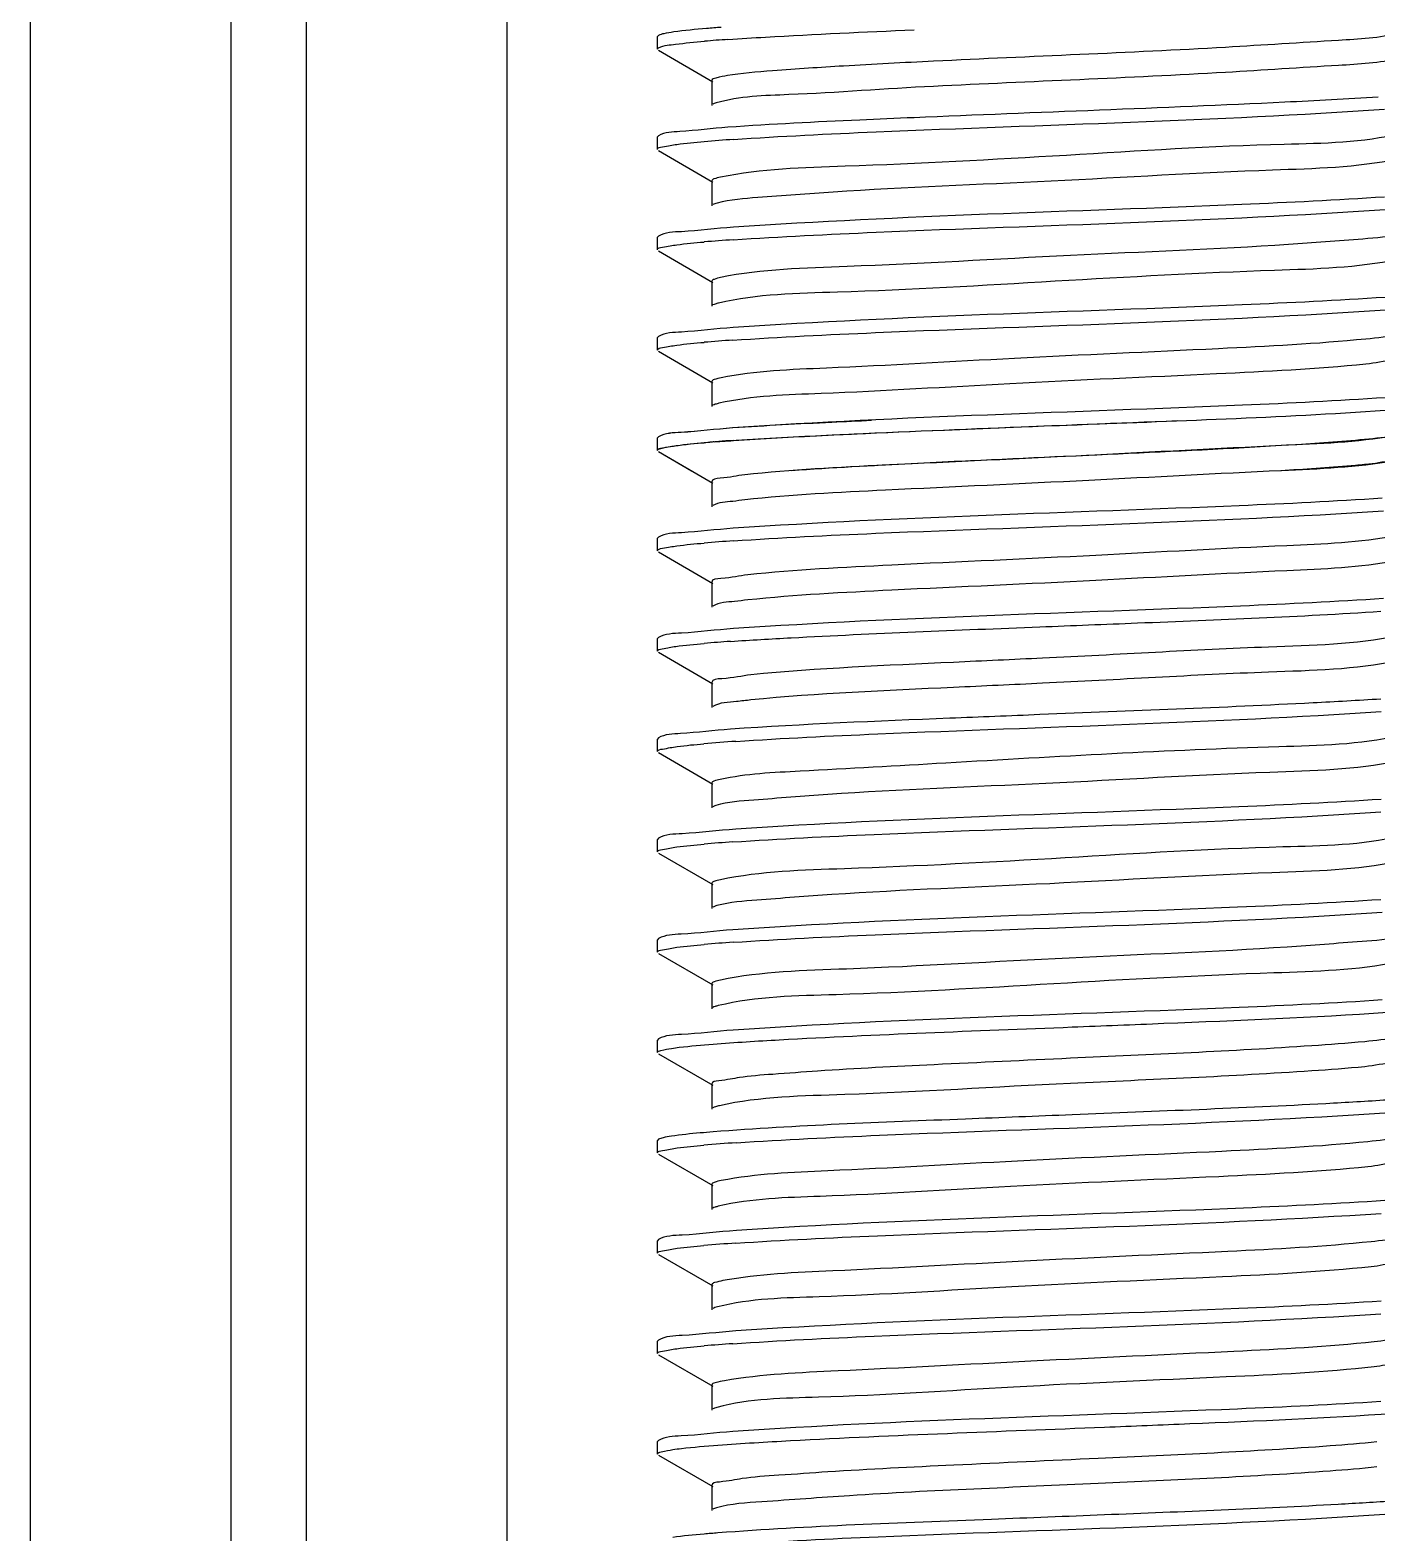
# Model space of a CAD drawing. Extents: x 1031190 to 1725648, y 733081 to 1571294.
# Drawn here: x 1139799.1 to 1140118.6, y 1213805.6 to 1214162.3 of the extents above; entities that cross this region are included whole.
import ezdxf

# ---------------------------------------------------------------- set-up
doc = ezdxf.new("R2010")
doc.units = 0
doc.header["$LTSCALE"] = 1000
doc.header["$MEASUREMENT"] = 0

msp = doc.modelspace()

# ---------------------------------------------------------------- linework, layer by layer
at = {"linetype": 'Continuous'}
for p, q in [((1139799.13, 1215988.29), (1139799.13, 1211247.26)), ((1139846.75, 1215988.29), (1139846.75, 1211247.26)), ((1139864.61, 1215988.29), (1139864.61, 1211247.26)), ((1139912.24, 1215988.29), (1139912.24, 1211247.26)), ((1139948.18, 1214160.98), (1139947.96, 1214160.72)), ((1139947.96, 1214157.75), (1139947.96, 1214160.72)), ((1139947.96, 1214157.75), (1139947.96, 1214160.72)), ((1139948.18, 1214157.48), (1139961.11, 1214150)), ((1139960.85, 1214150.3), (1139960.85, 1214144.35)), ((1139948.18, 1214137.17), (1139947.96, 1214136.91)), ((1139947.96, 1214133.93), (1139947.96, 1214136.91)), ((1139947.96, 1214133.93), (1139947.96, 1214136.91)), ((1139948.18, 1214133.67), (1139961.11, 1214126.19)), ((1139960.85, 1214126.49), (1139960.85, 1214120.54)), ((1139948.18, 1214113.36), (1139947.96, 1214113.1)), ((1139947.96, 1214110.12), (1139947.96, 1214113.1)), ((1139947.96, 1214110.12), (1139947.96, 1214113.1)), ((1139948.18, 1214109.86), (1139961.11, 1214102.38)), ((1139960.85, 1214102.68), (1139960.85, 1214096.72)), ((1139948.18, 1214089.54), (1139947.96, 1214089.28)), ((1139947.96, 1214086.31), (1139947.96, 1214089.28)), ((1139947.96, 1214086.31), (1139947.96, 1214089.28)), ((1139948.18, 1214086.05), (1139961.11, 1214078.56)), ((1139960.85, 1214078.87), (1139960.85, 1214072.91)), ((1139948.18, 1214065.73), (1139947.96, 1214065.47)), ((1139948.18, 1214065.73), (1139947.96, 1214065.47)), ((1139947.96, 1214062.5), (1139947.96, 1214065.47)), ((1139947.96, 1214062.5), (1139947.96, 1214065.47)), ((1139947.96, 1214062.49), (1139947.96, 1214065.47)), ((1139947.96, 1214062.49), (1139947.96, 1214065.47)), ((1139948.18, 1214062.24), (1139961.11, 1214054.75)), ((1139948.18, 1214062.23), (1139956.06, 1214057.68)), ((1139960.85, 1214055.05), (1139960.85, 1214049.1)), ((1139948.18, 1214041.92), (1139947.96, 1214041.66)), ((1139947.96, 1214038.68), (1139947.96, 1214041.66)), ((1139947.96, 1214038.68), (1139947.96, 1214041.66)), ((1139948.18, 1214038.42), (1139961.11, 1214030.94)), ((1139960.85, 1214031.24), (1139960.85, 1214025.29)), ((1139948.18, 1214018.11), (1139947.96, 1214017.85)), ((1139947.96, 1214014.87), (1139947.96, 1214017.85)), ((1139947.96, 1214014.87), (1139947.96, 1214017.85)), ((1139948.18, 1214014.61), (1139961.11, 1214007.13)), ((1139960.85, 1214007.43), (1139960.85, 1214001.48)), ((1139948.18, 1213994.3), (1139947.96, 1213994.03)), ((1139947.96, 1213991.06), (1139947.96, 1213994.03)), ((1139947.96, 1213991.06), (1139947.96, 1213994.03)), ((1139948.18, 1213990.8), (1139961.11, 1213983.31)), ((1139960.85, 1213983.62), (1139960.85, 1213977.66)), ((1139948.18, 1213970.48), (1139947.96, 1213970.22)), ((1139947.96, 1213967.24), (1139947.96, 1213970.22)), ((1139947.96, 1213967.24), (1139947.96, 1213970.22)), ((1139948.18, 1213966.98), (1139961.11, 1213959.5)), ((1139960.85, 1213959.8), (1139960.85, 1213953.85)), ((1139948.18, 1213946.67), (1139947.96, 1213946.41)), ((1139947.96, 1213943.43), (1139947.96, 1213946.41)), ((1139947.96, 1213943.43), (1139947.96, 1213946.41)), ((1139948.18, 1213943.17), (1139961.11, 1213935.69)), ((1139960.85, 1213935.99), (1139960.85, 1213930.04)), ((1139948.18, 1213922.86), (1139947.96, 1213922.6)), ((1139947.96, 1213919.62), (1139947.96, 1213922.6)), ((1139947.96, 1213919.62), (1139947.96, 1213922.6)), ((1139948.18, 1213919.36), (1139961.11, 1213911.88)), ((1139960.85, 1213912.18), (1139960.85, 1213906.22)), ((1139948.18, 1213899.04), (1139947.96, 1213898.78)), ((1139947.96, 1213895.81), (1139947.96, 1213898.78)), ((1139947.96, 1213895.81), (1139947.96, 1213898.78)), ((1139948.18, 1213895.55), (1139961.11, 1213888.06)), ((1139960.85, 1213888.37), (1139960.85, 1213882.41)), ((1139948.18, 1213875.23), (1139947.96, 1213874.97)), ((1139947.96, 1213871.99), (1139947.96, 1213874.97)), ((1139947.96, 1213871.99), (1139947.96, 1213874.97)), ((1139948.18, 1213871.73), (1139961.11, 1213864.25)), ((1139960.85, 1213864.55), (1139960.85, 1213858.6)), ((1139948.18, 1213851.42), (1139947.96, 1213851.16)), ((1139947.96, 1213848.18), (1139947.96, 1213851.16)), ((1139947.96, 1213848.18), (1139947.96, 1213851.16)), ((1139948.18, 1213847.92), (1139961.11, 1213840.44)), ((1139960.85, 1213840.74), (1139960.85, 1213834.79)), ((1139948.18, 1213827.61), (1139947.96, 1213827.34)), ((1139947.96, 1213824.37), (1139947.96, 1213827.34)), ((1139947.96, 1213824.37), (1139947.96, 1213827.34)), ((1139948.18, 1213824.11), (1139961.11, 1213816.63)), ((1139960.85, 1213816.93), (1139960.85, 1213810.97))]:
    msp.add_line(p, q, dxfattribs=at)
for centre, radius, start, end in [((1139991.66, 1213772.12), 388.84, 93.9793, 94.8029), ((1139993.34, 1213727.21), 410, 93.8293, 94.8034), ((1139993.28, 1213704.24), 409.17, 93.8348, 94.8035), ((1139993.12, 1213682.43), 407.16, 93.8484, 94.8033), ((1139993.31, 1213656.17), 409.61, 93.832, 94.8034), ((1139989.01, 1213708.88), 356.73, 94.4326, 94.598), ((1139993.35, 1213631.83), 410.14, 93.8284, 94.8033), ((1139992.41, 1213619.94), 398.17, 93.9046, 94.8082), ((1139994.11, 1213574.78), 419.59, 93.7629, 94.806), ((1139993.17, 1213562.66), 407.86, 93.8436, 94.8037), ((1139993.31, 1213537.11), 409.61, 93.832, 94.8034), ((1139994.25, 1213477.77), 421.36, 93.7522, 94.8054), ((1139994.09, 1213455.94), 419.37, 93.7643, 94.806), ((1139993.17, 1213443.65), 407.8, 93.844, 94.8037)]:
    msp.add_arc(centre, radius, start, end, dxfattribs=at)
for points, knots in [([(1139951.81, 1214161.8), (1139951.02, 1214161.69), (1139949.81, 1214161.48), (1139948.57, 1214161.2), (1139948.19, 1214160.98)], [0, 0, 0, 0, 0.642986, 1, 1, 1, 1]), ([(1139963.07, 1214162.89), (1139961.91, 1214162.8), (1139958.15, 1214162.51), (1139954.39, 1214162.17), (1139951.81, 1214161.8)], [0, 0, 0, 0, 0.307532, 1, 1, 1, 1]), ([(1139964.68, 1214160.03), (1139967.65, 1214160.23), (1139982.36, 1214161.15), (1139997.08, 1214161.8), (1140008.82, 1214162.3)], [0, 0, 0, 0, 0.202501, 1, 1, 1, 1]), ([(1140123.92, 1214161.45), (1140119.21, 1214160.36), (1140105.36, 1214159.59), (1140068.63, 1214157.13), (1140036.55, 1214156), (1140013.47, 1214154.86)], [0, 0, 0, 0, 0.131194, 0.373535, 1, 1, 1, 1]), ([(1139947.96, 1214157.75), (1139947.96, 1214157.88), (1139949.51, 1214158.8), (1139950.88, 1214158.7), (1139952.23, 1214158.88)], [0, 0, 0, 0, 0.087421, 1, 1, 1, 1]), ([(1140013.47, 1214154.86), (1140006.34, 1214154.51), (1139993.48, 1214153.86), (1139977.55, 1214152.77), (1139966.73, 1214151.93), (1139962.61, 1214151.06), (1139960.85, 1214150.67), (1139960.85, 1214150.3)], [0, 0, 0, 0, 0.404312, 0.722616, 0.926229, 0.979509, 1, 1, 1, 1]), ([(1140123.92, 1214155.5), (1140119.21, 1214154.41), (1140105.36, 1214153.64), (1140068.63, 1214151.18), (1140036.55, 1214150.04), (1140013.47, 1214148.9)], [0, 0, 0, 0, 0.131194, 0.373535, 1, 1, 1, 1]), ([(1140013.47, 1214148.9), (1140002.02, 1214148.34), (1139984.94, 1214146.91), (1139967.43, 1214146.58), (1139961.87, 1214144.95)], [0, 0, 0, 0, 0.664278, 1, 1, 1, 1]), ([(1140118.92, 1214146.34), (1140111.53, 1214145.86), (1140074.84, 1214143.97), (1140038.12, 1214142.71), (1140008.82, 1214141.46)], [0, 0, 0, 0, 0.201596, 1, 1, 1, 1]), ([(1139961.87, 1214144.95), (1139961.72, 1214144.9), (1139961.46, 1214144.82), (1139961.21, 1214144.71), (1139961.11, 1214144.65)], [0, 0, 0, 0, 0.571302, 1, 1, 1, 1]), ([(1139965.96, 1214136.3), (1139977.23, 1214137.07), (1140028.72, 1214139.55), (1140080.26, 1214140.74), (1140120.41, 1214143.47)], [0, 0, 0, 0, 0.219183, 1, 1, 1, 1]), ([(1139964.68, 1214139.19), (1139960.87, 1214138.92), (1139955.51, 1214138.18), (1139949.68, 1214138.03), (1139948.19, 1214137.17)], [0, 0, 0, 0, 0.688907, 1, 1, 1, 1]), ([(1140008.82, 1214141.46), (1140004.53, 1214141.28), (1139989.81, 1214140.63), (1139975.09, 1214139.92), (1139964.68, 1214139.19)], [0, 0, 0, 0, 0.291422, 1, 1, 1, 1]), ([(1139947.96, 1214133.93), (1139947.96, 1214134.37), (1139950.25, 1214134.65), (1139951.41, 1214134.97), (1139952.56, 1214135.12)], [0, 0, 0, 0, 0.271499, 1, 1, 1, 1]), ([(1140124.24, 1214137.71), (1140115.28, 1214135.42), (1140088.47, 1214135.26), (1140044.72, 1214132.42), (1140000.17, 1214130), (1139972.58, 1214129.35), (1139962.88, 1214127.34)], [0, 0, 0, 0, 0.171431, 0.491399, 0.816224, 1, 1, 1, 1]), ([(1140123.53, 1214131.6), (1140113.81, 1214129.58), (1140086.17, 1214128.98), (1140041.67, 1214126.19), (1140000.85, 1214124.73), (1139974.52, 1214122.71), (1139965.27, 1214122.02), (1139962.14, 1214121.21)], [0, 0, 0, 0, 0.184068, 0.509201, 0.829117, 0.940109, 1, 1, 1, 1]), ([(1139962.88, 1214127.34), (1139962.37, 1214127.23), (1139961.76, 1214127.09), (1139960.85, 1214126.71), (1139960.85, 1214126.49)], [0, 0, 0, 0, 0.705293, 1, 1, 1, 1]), ([(1139962.14, 1214121.21), (1139961.94, 1214121.16), (1139961.58, 1214121.05), (1139961.24, 1214120.92), (1139961.11, 1214120.84)], [0, 0, 0, 0, 0.58408, 1, 1, 1, 1]), ([(1140120.41, 1214122.63), (1140109.13, 1214121.87), (1140057.65, 1214119.39), (1140006.1, 1214118.19), (1139965.96, 1214115.46)], [0, 0, 0, 0, 0.219354, 1, 1, 1, 1]), ([(1139965.91, 1214112.48), (1139977.2, 1214113.25), (1140028.74, 1214115.74), (1140080.34, 1214116.92), (1140120.54, 1214119.66)], [0, 0, 0, 0, 0.219191, 1, 1, 1, 1]), ([(1139965.96, 1214115.46), (1139961.85, 1214115.19), (1139956.08, 1214114.39), (1139949.79, 1214114.28), (1139948.19, 1214113.36)], [0, 0, 0, 0, 0.690331, 1, 1, 1, 1]), ([(1140124.52, 1214113.98), (1140121.54, 1214113.12), (1140112.46, 1214112.48), (1140086.36, 1214110.4), (1140045.45, 1214108.98), (1140000.69, 1214106.17), (1139972.79, 1214105.55), (1139962.94, 1214103.54)], [0, 0, 0, 0, 0.057446, 0.166902, 0.486553, 0.813832, 1, 1, 1, 1]), ([(1139947.96, 1214110.12), (1139947.96, 1214110.55), (1139950.24, 1214110.84), (1139951.4, 1214111.15), (1139952.55, 1214111.3)], [0, 0, 0, 0, 0.271543, 1, 1, 1, 1]), ([(1140123.57, 1214107.79), (1140113.98, 1214105.78), (1140086.64, 1214105.15), (1140042.39, 1214102.69), (1139998.55, 1214100.01), (1139971.64, 1214099.63), (1139962.45, 1214097.47)], [0, 0, 0, 0, 0.181951, 0.50465, 0.824728, 1, 1, 1, 1]), ([(1139962.94, 1214103.54), (1139962.41, 1214103.43), (1139961.79, 1214103.28), (1139960.85, 1214102.9), (1139960.85, 1214102.68)], [0, 0, 0, 0, 0.706048, 1, 1, 1, 1]), ([(1139962.45, 1214097.47), (1139962.18, 1214097.41), (1139961.72, 1214097.29), (1139961.28, 1214097.12), (1139961.11, 1214097.03)], [0, 0, 0, 0, 0.595248, 1, 1, 1, 1]), ([(1139965.79, 1214088.66), (1139977.08, 1214089.43), (1140028.69, 1214091.92), (1140080.36, 1214093.11), (1140120.62, 1214095.86)], [0, 0, 0, 0, 0.218987, 1, 1, 1, 1]), ([(1140120.54, 1214098.83), (1140109.26, 1214098.06), (1140057.72, 1214095.58), (1140006.11, 1214094.39), (1139965.91, 1214091.65)], [0, 0, 0, 0, 0.2191, 1, 1, 1, 1]), ([(1139965.91, 1214091.65), (1139961.81, 1214091.37), (1139956.06, 1214090.57), (1139949.79, 1214090.46), (1139948.19, 1214089.54)], [0, 0, 0, 0, 0.690279, 1, 1, 1, 1]), ([(1140115.95, 1214088.92), (1140104.34, 1214087.78), (1140076.55, 1214086.36), (1140033.86, 1214084.52), (1139994.6, 1214082.18), (1139971.23, 1214081.39), (1139963.03, 1214079.74)], [0, 0, 0, 0, 0.228484, 0.544623, 0.836244, 1, 1, 1, 1]), ([(1140125.31, 1214090.47), (1140124.98, 1214090.28), (1140121.87, 1214089.45), (1140118.72, 1214089.19), (1140115.95, 1214088.92)], [0, 0, 0, 0, 0.122149, 1, 1, 1, 1]), ([(1139947.96, 1214086.31), (1139947.96, 1214086.74), (1139950.23, 1214087.02), (1139951.38, 1214087.34), (1139952.52, 1214087.49)], [0, 0, 0, 0, 0.27163, 1, 1, 1, 1]), ([(1140125.57, 1214084.82), (1140125.57, 1214083.95), (1140120.6, 1214083.94), (1140118.35, 1214083.2), (1140115.95, 1214082.97)], [0, 0, 0, 0, 0.265061, 1, 1, 1, 1]), ([(1140115.95, 1214082.97), (1140104.18, 1214081.81), (1140076.03, 1214080.37), (1140032.92, 1214078.57), (1139993.71, 1214076.07), (1139970.47, 1214075.49), (1139962.55, 1214073.69)], [0, 0, 0, 0, 0.230953, 0.550009, 0.841524, 1, 1, 1, 1]), ([(1139963.03, 1214079.74), (1139962.48, 1214079.63), (1139961.83, 1214079.48), (1139960.85, 1214079.1), (1139960.85, 1214078.87)], [0, 0, 0, 0, 0.707083, 1, 1, 1, 1]), ([(1140120.62, 1214075.02), (1140109.33, 1214074.25), (1140057.72, 1214071.76), (1140006.05, 1214070.58), (1139965.79, 1214067.83)], [0, 0, 0, 0, 0.219015, 1, 1, 1, 1]), ([(1139962.55, 1214073.69), (1139962.26, 1214073.62), (1139961.77, 1214073.49), (1139961.29, 1214073.32), (1139961.11, 1214073.21)], [0, 0, 0, 0, 0.598262, 1, 1, 1, 1]), ([(1140016.06, 1214067.35), (1140025.76, 1214067.75), (1140060.6, 1214069.18), (1140095.46, 1214070.33), (1140120.58, 1214072.04)], [0, 0, 0, 0, 0.278136, 1, 1, 1, 1]), ([(1139965.79, 1214067.83), (1139961.72, 1214067.55), (1139956, 1214066.76), (1139949.78, 1214066.64), (1139948.19, 1214065.73)], [0, 0, 0, 0, 0.690152, 1, 1, 1, 1]), ([(1139965.84, 1214067.83), (1139961.75, 1214067.55), (1139956.02, 1214066.76), (1139949.78, 1214066.65), (1139948.19, 1214065.73)], [0, 0, 0, 0, 0.690202, 1, 1, 1, 1]), ([(1139961.44, 1214064.54), (1139964.92, 1214064.8), (1139983.11, 1214065.98), (1140001.33, 1214066.74), (1140016.06, 1214067.35)], [0, 0, 0, 0, 0.191198, 1, 1, 1, 1]), ([(1139998.71, 1214069.58), (1139995.57, 1214069.44), (1139984.61, 1214068.93), (1139973.65, 1214068.37), (1139965.84, 1214067.83)], [0, 0, 0, 0, 0.286136, 1, 1, 1, 1]), ([(1139965.94, 1214064.86), (1139972.86, 1214065.33), (1140007.97, 1214067.19), (1140043.11, 1214068.41), (1140071.3, 1214069.58)], [0, 0, 0, 0, 0.197351, 1, 1, 1, 1]), ([(1139947.96, 1214062.5), (1139947.96, 1214062.93), (1139950.24, 1214063.21), (1139951.4, 1214063.53), (1139952.55, 1214063.68)], [0, 0, 0, 0, 0.271516, 1, 1, 1, 1]), ([(1139947.96, 1214062.49), (1139947.96, 1214062.8), (1139949.46, 1214063.14), (1139950.29, 1214063.34), (1139951.07, 1214063.47)], [0, 0, 0, 0, 0.278908, 1, 1, 1, 1]), ([(1139951.07, 1214063.47), (1139951.66, 1214063.56), (1139954.77, 1214063.98), (1139957.89, 1214064.25), (1139960.41, 1214064.45)], [0, 0, 0, 0, 0.190214, 1, 1, 1, 1]), ([(1140122.65, 1214065.95), (1140113.85, 1214064.41), (1140089.61, 1214063.44), (1140049.46, 1214061.21), (1140007, 1214059.3), (1139979.76, 1214057.92), (1139968.66, 1214056.72)], [0, 0, 0, 0, 0.173733, 0.470057, 0.78285, 1, 1, 1, 1]), ([(1140116.72, 1214065.19), (1140111.04, 1214064.61), (1140078.73, 1214062.43), (1140046.37, 1214061.19), (1140019.74, 1214059.91)], [0, 0, 0, 0, 0.176303, 1, 1, 1, 1]), ([(1140125.31, 1214066.66), (1140125, 1214066.48), (1140122.15, 1214065.69), (1140119.25, 1214065.44), (1140116.72, 1214065.19)], [0, 0, 0, 0, 0.124256, 1, 1, 1, 1]), ([(1140122.65, 1214060), (1140113.85, 1214058.46), (1140089.61, 1214057.48), (1140049.46, 1214055.26), (1140007, 1214053.35), (1139979.76, 1214051.97), (1139968.66, 1214050.77)], [0, 0, 0, 0, 0.173733, 0.470057, 0.78285, 1, 1, 1, 1]), ([(1140019.74, 1214059.91), (1140015.96, 1214059.73), (1140002.63, 1214059.07), (1139989.3, 1214058.36), (1139979.76, 1214057.67)], [0, 0, 0, 0, 0.28332, 1, 1, 1, 1]), ([(1140125.57, 1214061.01), (1140125.57, 1214060.2), (1140121.01, 1214060.12), (1140118.93, 1214059.46), (1140116.72, 1214059.23)], [0, 0, 0, 0, 0.265734, 1, 1, 1, 1]), ([(1139968.66, 1214056.72), (1139966.71, 1214056.51), (1139964.84, 1214055.93), (1139960.84, 1214055.77), (1139960.85, 1214055.05)], [0, 0, 0, 0, 0.733065, 1, 1, 1, 1]), ([(1140116.72, 1214059.23), (1140115.32, 1214059.09), (1140108.36, 1214058.46), (1140101.38, 1214058.01), (1140095.8, 1214057.68)], [0, 0, 0, 0, 0.200678, 1, 1, 1, 1]), ([(1139968.66, 1214050.77), (1139967.71, 1214050.66), (1139965.21, 1214050.29), (1139962.5, 1214050.21), (1139961.11, 1214049.4)], [0, 0, 0, 0, 0.372335, 1, 1, 1, 1]), ([(1140119.9, 1214051.16), (1140108.59, 1214050.4), (1140057.27, 1214047.94), (1140005.89, 1214046.74), (1139965.94, 1214044.03)], [0, 0, 0, 0, 0.220579, 1, 1, 1, 1]), ([(1139965.97, 1214041.05), (1139977.21, 1214041.82), (1140028.62, 1214044.29), (1140080.08, 1214045.49), (1140120.18, 1214048.2)], [0, 0, 0, 0, 0.218972, 1, 1, 1, 1]), ([(1139965.94, 1214044.03), (1139961.83, 1214043.75), (1139956.07, 1214042.95), (1139949.79, 1214042.84), (1139948.19, 1214041.92)], [0, 0, 0, 0, 0.690305, 1, 1, 1, 1]), ([(1140123.08, 1214042.21), (1140114.57, 1214040.61), (1140090.71, 1214039.73), (1140050.91, 1214037.44), (1140008.27, 1214035.56), (1139980.72, 1214034.16), (1139969.38, 1214032.98)], [0, 0, 0, 0, 0.168631, 0.463014, 0.777741, 1, 1, 1, 1]), ([(1139947.96, 1214038.68), (1139947.96, 1214039.12), (1139950.25, 1214039.4), (1139951.41, 1214039.72), (1139952.56, 1214039.87)], [0, 0, 0, 0, 0.271492, 1, 1, 1, 1]), ([(1140123.08, 1214036.26), (1140114.57, 1214034.66), (1140090.71, 1214033.78), (1140050.91, 1214031.49), (1140008.27, 1214029.61), (1139980.72, 1214028.21), (1139969.38, 1214027.03)], [0, 0, 0, 0, 0.168631, 0.463014, 0.777741, 1, 1, 1, 1]), ([(1139969.38, 1214032.98), (1139967.25, 1214032.76), (1139965.23, 1214032.12), (1139960.84, 1214032.02), (1139960.85, 1214031.24)], [0, 0, 0, 0, 0.733941, 1, 1, 1, 1]), ([(1139969.38, 1214027.03), (1139968.33, 1214026.92), (1139965.6, 1214026.52), (1139962.62, 1214026.47), (1139961.11, 1214025.59)], [0, 0, 0, 0, 0.37434, 1, 1, 1, 1]), ([(1140120.18, 1214027.37), (1140108.9, 1214026.6), (1140057.49, 1214024.13), (1140006.02, 1214022.94), (1139965.97, 1214020.22)], [0, 0, 0, 0, 0.219886, 1, 1, 1, 1]), ([(1140038.67, 1214020.64), (1140046.38, 1214020.95), (1140073.33, 1214022.04), (1140100.29, 1214023.07), (1140119.51, 1214024.34)], [0, 0, 0, 0, 0.286007, 1, 1, 1, 1]), ([(1139965.29, 1214017.19), (1139970.08, 1214017.52), (1139994.53, 1214018.93), (1140019, 1214019.86), (1140038.67, 1214020.64)], [0, 0, 0, 0, 0.196017, 1, 1, 1, 1]), ([(1139965.97, 1214020.22), (1139961.85, 1214019.94), (1139956.08, 1214019.14), (1139949.79, 1214019.03), (1139948.19, 1214018.11)], [0, 0, 0, 0, 0.690338, 1, 1, 1, 1]), ([(1140123.46, 1214018.48), (1140113.46, 1214016.43), (1140085.15, 1214015.84), (1140057.17, 1214014.03), (1140039.28, 1214013.2)], [0, 0, 0, 0, 0.363233, 1, 1, 1, 1]), ([(1139947.96, 1214014.87), (1139947.96, 1214015.28), (1139950.1, 1214015.58), (1139951.2, 1214015.87), (1139952.29, 1214016.02)], [0, 0, 0, 0, 0.272443, 1, 1, 1, 1]), ([(1140039.28, 1214013.2), (1140032.25, 1214012.88), (1140009.2, 1214011.76), (1139986.1, 1214010.84), (1139970.13, 1214009.25)], [0, 0, 0, 0, 0.304662, 1, 1, 1, 1]), ([(1140123.46, 1214012.52), (1140113.46, 1214010.47), (1140085.15, 1214009.89), (1140057.17, 1214008.07), (1140039.28, 1214007.25)], [0, 0, 0, 0, 0.363233, 1, 1, 1, 1]), ([(1139970.13, 1214009.25), (1139967.81, 1214009.01), (1139965.63, 1214008.31), (1139960.85, 1214008.27), (1139960.85, 1214007.43)], [0, 0, 0, 0, 0.734703, 1, 1, 1, 1]), ([(1140039.28, 1214007.25), (1140032.25, 1214006.92), (1140009.2, 1214005.8), (1139986.1, 1214004.89), (1139970.13, 1214003.29)], [0, 0, 0, 0, 0.304662, 1, 1, 1, 1]), ([(1139970.13, 1214003.29), (1139968.98, 1214003.18), (1139966, 1214002.75), (1139962.75, 1214002.73), (1139961.11, 1214001.78)], [0, 0, 0, 0, 0.376214, 1, 1, 1, 1]), ([(1140119.51, 1214003.51), (1140114.16, 1214003.15), (1140087.22, 1214001.67), (1140060.27, 1214000.67), (1140038.67, 1213999.81)], [0, 0, 0, 0, 0.198662, 1, 1, 1, 1]), ([(1140038.67, 1213999.81), (1140031.55, 1213999.52), (1140007.09, 1213998.52), (1139982.62, 1213997.56), (1139965.29, 1213996.36)], [0, 0, 0, 0, 0.290714, 1, 1, 1, 1]), ([(1139966.57, 1213993.47), (1139977.77, 1213994.22), (1140028.79, 1213996.67), (1140079.86, 1213997.89), (1140119.62, 1214000.54)], [0, 0, 0, 0, 0.219814, 1, 1, 1, 1]), ([(1139965.29, 1213996.36), (1139961.34, 1213996.08), (1139955.78, 1213995.31), (1139949.73, 1213995.18), (1139948.19, 1213994.3)], [0, 0, 0, 0, 0.689661, 1, 1, 1, 1]), ([(1139947.96, 1213991.06), (1139947.96, 1213991.5), (1139950.28, 1213991.78), (1139951.45, 1213992.1), (1139952.62, 1213992.25)], [0, 0, 0, 0, 0.271257, 1, 1, 1, 1]), ([(1140123.82, 1213994.74), (1140114.52, 1213992.65), (1140078.35, 1213991.91), (1140031.14, 1213989.18), (1139987.02, 1213986.6), (1139969.06, 1213985.76), (1139962.84, 1213984.45)], [0, 0, 0, 0, 0.177164, 0.667524, 0.881863, 1, 1, 1, 1]), ([(1140123.44, 1213988.71), (1140113.53, 1213986.69), (1140085.49, 1213986.07), (1140040.6, 1213983.25), (1139999.65, 1213981.85), (1139973.67, 1213979.72), (1139964.69, 1213979.12), (1139961.79, 1213978.24)], [0, 0, 0, 0, 0.187313, 0.515693, 0.835167, 0.943815, 1, 1, 1, 1]), ([(1139962.84, 1213984.45), (1139962.33, 1213984.35), (1139961.73, 1213984.21), (1139960.85, 1213983.83), (1139960.85, 1213983.62)], [0, 0, 0, 0, 0.704879, 1, 1, 1, 1]), ([(1139961.79, 1213978.24), (1139961.66, 1213978.2), (1139961.42, 1213978.12), (1139961.2, 1213978.02), (1139961.11, 1213977.96)], [0, 0, 0, 0, 0.566993, 1, 1, 1, 1]), ([(1140119.62, 1213979.7), (1140108.38, 1213978.95), (1140057.37, 1213976.51), (1140006.29, 1213975.29), (1139966.57, 1213972.63)], [0, 0, 0, 0, 0.220557, 1, 1, 1, 1]), ([(1139965.83, 1213969.6), (1139976.99, 1213970.37), (1140028.23, 1213972.84), (1140079.54, 1213974.06), (1140119.56, 1213976.72)], [0, 0, 0, 0, 0.218031, 1, 1, 1, 1]), ([(1139966.57, 1213972.63), (1139962.31, 1213972.35), (1139956.35, 1213971.52), (1139949.84, 1213971.43), (1139948.19, 1213970.48)], [0, 0, 0, 0, 0.690963, 1, 1, 1, 1]), ([(1140124.14, 1213971), (1140115.11, 1213968.76), (1140088.26, 1213968.52), (1140044.47, 1213965.74), (1140000.03, 1213963.3), (1139972.53, 1213962.66), (1139962.87, 1213960.64)], [0, 0, 0, 0, 0.172802, 0.492825, 0.816897, 1, 1, 1, 1]), ([(1139947.96, 1213967.24), (1139947.96, 1213967.68), (1139950.23, 1213967.96), (1139951.38, 1213968.27), (1139952.53, 1213968.42)], [0, 0, 0, 0, 0.271613, 1, 1, 1, 1]), ([(1140123.51, 1213964.91), (1140113.75, 1213962.89), (1140086.02, 1213962.29), (1140041.42, 1213959.48), (1140000.57, 1213958.04), (1139974.32, 1213956), (1139965.13, 1213955.33), (1139962.06, 1213954.5)], [0, 0, 0, 0, 0.184784, 0.510672, 0.830509, 0.940967, 1, 1, 1, 1]), ([(1139962.87, 1213960.64), (1139962.36, 1213960.54), (1139961.75, 1213960.4), (1139960.85, 1213960.02), (1139960.85, 1213959.8)], [0, 0, 0, 0, 0.705132, 1, 1, 1, 1]), ([(1139962.06, 1213954.5), (1139961.87, 1213954.45), (1139961.54, 1213954.35), (1139961.23, 1213954.22), (1139961.11, 1213954.15)], [0, 0, 0, 0, 0.580357, 1, 1, 1, 1]), ([(1140119.56, 1213955.89), (1140108.23, 1213955.13), (1140056.98, 1213952.68), (1140005.68, 1213951.49), (1139965.83, 1213948.77)], [0, 0, 0, 0, 0.221461, 1, 1, 1, 1]), ([(1139965.94, 1213945.8), (1139977.14, 1213946.56), (1140028.46, 1213949.03), (1140079.84, 1213950.25), (1140119.89, 1213952.93)], [0, 0, 0, 0, 0.218602, 1, 1, 1, 1]), ([(1139965.83, 1213948.77), (1139961.75, 1213948.49), (1139956.02, 1213947.7), (1139949.78, 1213947.58), (1139948.19, 1213946.67)], [0, 0, 0, 0, 0.690198, 1, 1, 1, 1]), ([(1140124.43, 1213947.27), (1140121.4, 1213946.42), (1140112.26, 1213945.77), (1140086.08, 1213943.71), (1140045.2, 1213942.28), (1140000.53, 1213939.47), (1139972.72, 1213938.86), (1139962.92, 1213936.84)], [0, 0, 0, 0, 0.058314, 0.16832, 0.488078, 0.814598, 1, 1, 1, 1]), ([(1139947.96, 1213943.43), (1139947.96, 1213943.87), (1139950.25, 1213944.15), (1139951.4, 1213944.46), (1139952.55, 1213944.61)], [0, 0, 0, 0, 0.271515, 1, 1, 1, 1]), ([(1140123.56, 1213941.1), (1140113.94, 1213939.09), (1140086.51, 1213938.46), (1140042.15, 1213936.01), (1139998.34, 1213933.28), (1139971.46, 1213932.96), (1139962.35, 1213930.76)], [0, 0, 0, 0, 0.182564, 0.506012, 0.826068, 1, 1, 1, 1]), ([(1139962.92, 1213936.84), (1139962.4, 1213936.73), (1139961.78, 1213936.59), (1139960.85, 1213936.21), (1139960.85, 1213935.99)], [0, 0, 0, 0, 0.705784, 1, 1, 1, 1]), ([(1140119.89, 1213932.1), (1140108.58, 1213931.34), (1140057.27, 1213928.87), (1140005.89, 1213927.68), (1139965.94, 1213924.96)], [0, 0, 0, 0, 0.220602, 1, 1, 1, 1]), ([(1139962.35, 1213930.76), (1139962.1, 1213930.7), (1139961.68, 1213930.59), (1139961.27, 1213930.43), (1139961.11, 1213930.34)], [0, 0, 0, 0, 0.591995, 1, 1, 1, 1]), ([(1140046.33, 1213925.7), (1140053.57, 1213925.98), (1140078.51, 1213927), (1140103.46, 1213927.98), (1140121.13, 1213929.2)], [0, 0, 0, 0, 0.290468, 1, 1, 1, 1]), ([(1139965.94, 1213924.96), (1139961.83, 1213924.68), (1139956.07, 1213923.89), (1139949.79, 1213923.78), (1139948.19, 1213922.86)], [0, 0, 0, 0, 0.690304, 1, 1, 1, 1]), ([(1139961.14, 1213921.64), (1139966.37, 1213922.05), (1139994.75, 1213923.75), (1140023.16, 1213924.77), (1140046.33, 1213925.7)], [0, 0, 0, 0, 0.184687, 1, 1, 1, 1]), ([(1139951.26, 1213920.62), (1139951.88, 1213920.71), (1139955.16, 1213921.15), (1139958.46, 1213921.43), (1139961.14, 1213921.64)], [0, 0, 0, 0, 0.190334, 1, 1, 1, 1]), ([(1140115.72, 1213922.21), (1140111.54, 1213921.81), (1140088.29, 1213920.12), (1140065, 1213919.13), (1140045.9, 1213918.26)], [0, 0, 0, 0, 0.179859, 1, 1, 1, 1]), ([(1140124.69, 1213923.53), (1140124.25, 1213923.39), (1140121.29, 1213922.74), (1140118.27, 1213922.46), (1140115.72, 1213922.21)], [0, 0, 0, 0, 0.153321, 1, 1, 1, 1]), ([(1139947.96, 1213919.62), (1139947.96, 1213919.94), (1139949.55, 1213920.28), (1139950.43, 1213920.49), (1139951.26, 1213920.62)], [0, 0, 0, 0, 0.277625, 1, 1, 1, 1]), ([(1140045.9, 1213918.26), (1140035.12, 1213917.76), (1140015.19, 1213916.83), (1139991.46, 1213915.66), (1139976.35, 1213914.52), (1139968.01, 1213913.95), (1139964.11, 1213913.05), (1139960.85, 1213912.78), (1139960.85, 1213912.18)], [0, 0, 0, 0, 0.37902, 0.702957, 0.82783, 0.920921, 0.978777, 1, 1, 1, 1]), ([(1140125.57, 1213918.13), (1140125.57, 1213917.24), (1140120.48, 1213917.26), (1140118.17, 1213916.5), (1140115.72, 1213916.26)], [0, 0, 0, 0, 0.264851, 1, 1, 1, 1]), ([(1140115.72, 1213916.26), (1140111.54, 1213915.85), (1140088.29, 1213914.17), (1140065, 1213913.18), (1140045.9, 1213912.3)], [0, 0, 0, 0, 0.179859, 1, 1, 1, 1]), ([(1140045.9, 1213912.3), (1140028.07, 1213911.48), (1140000.42, 1213909.58), (1139972.36, 1213909.18), (1139962.63, 1213907.02)], [0, 0, 0, 0, 0.641833, 1, 1, 1, 1]), ([(1139962.63, 1213907.02), (1139962.32, 1213906.95), (1139961.8, 1213906.82), (1139961.3, 1213906.63), (1139961.11, 1213906.53)], [0, 0, 0, 0, 0.600683, 1, 1, 1, 1]), ([(1140121.13, 1213908.37), (1140116.26, 1213908.03), (1140091.33, 1213906.61), (1140066.38, 1213905.66), (1140046.33, 1213904.86)], [0, 0, 0, 0, 0.195815, 1, 1, 1, 1]), ([(1140046.33, 1213904.86), (1140037.89, 1213904.52), (1140009.49, 1213903.35), (1139981.06, 1213902.36), (1139961.14, 1213900.8)], [0, 0, 0, 0, 0.296913, 1, 1, 1, 1]), ([(1139966.67, 1213898.22), (1139977.99, 1213898.98), (1140029.28, 1213901.44), (1140080.62, 1213902.63), (1140120.52, 1213905.35)], [0, 0, 0, 0, 0.220973, 1, 1, 1, 1]), ([(1139951.26, 1213899.78), (1139950.59, 1213899.68), (1139949.56, 1213899.49), (1139948.52, 1213899.24), (1139948.19, 1213899.04)], [0, 0, 0, 0, 0.636492, 1, 1, 1, 1]), ([(1139961.14, 1213900.8), (1139960.12, 1213900.72), (1139956.82, 1213900.44), (1139953.52, 1213900.13), (1139951.26, 1213899.78)], [0, 0, 0, 0, 0.308662, 1, 1, 1, 1]), ([(1140125.31, 1213899.97), (1140124.99, 1213899.78), (1140122.06, 1213898.99), (1140119.09, 1213898.74), (1140116.49, 1213898.47)], [0, 0, 0, 0, 0.12359, 1, 1, 1, 1]), ([(1139947.96, 1213895.81), (1139947.96, 1213896.25), (1139950.29, 1213896.53), (1139951.47, 1213896.85), (1139952.65, 1213897)], [0, 0, 0, 0, 0.271161, 1, 1, 1, 1]), ([(1140116.49, 1213898.47), (1140104.97, 1213897.31), (1140077.24, 1213895.9), (1140034.51, 1213894.05), (1139994.99, 1213891.71), (1139971.4, 1213890.9), (1139963.1, 1213889.25)], [0, 0, 0, 0, 0.225861, 0.54177, 0.834708, 1, 1, 1, 1]), ([(1140116.49, 1213892.52), (1140104.73, 1213891.34), (1140076.46, 1213889.89), (1140033.08, 1213888.1), (1139993.65, 1213885.51), (1139970.27, 1213885.03), (1139962.39, 1213883.15)], [0, 0, 0, 0, 0.229569, 0.549908, 0.842706, 1, 1, 1, 1]), ([(1140125.57, 1213894.32), (1140125.57, 1213893.49), (1140120.89, 1213893.44), (1140118.75, 1213892.75), (1140116.49, 1213892.52)], [0, 0, 0, 0, 0.265506, 1, 1, 1, 1]), ([(1139963.1, 1213889.25), (1139962.53, 1213889.14), (1139961.87, 1213888.99), (1139960.85, 1213888.6), (1139960.85, 1213888.37)], [0, 0, 0, 0, 0.707927, 1, 1, 1, 1]), ([(1139962.39, 1213883.15), (1139962.13, 1213883.08), (1139961.7, 1213882.97), (1139961.27, 1213882.81), (1139961.11, 1213882.71)], [0, 0, 0, 0, 0.592962, 1, 1, 1, 1]), ([(1140120.52, 1213884.51), (1140109.34, 1213883.75), (1140058.06, 1213881.28), (1140006.71, 1213880.06), (1139966.67, 1213877.39)], [0, 0, 0, 0, 0.218362, 1, 1, 1, 1]), ([(1139966.56, 1213874.4), (1139977.76, 1213875.15), (1140028.77, 1213877.6), (1140079.85, 1213878.83), (1140119.61, 1213881.47)], [0, 0, 0, 0, 0.219771, 1, 1, 1, 1]), ([(1139966.67, 1213877.39), (1139962.39, 1213877.1), (1139956.39, 1213876.27), (1139949.85, 1213876.19), (1139948.19, 1213875.23)], [0, 0, 0, 0, 0.691058, 1, 1, 1, 1]), ([(1140117.23, 1213874.74), (1140105.94, 1213873.55), (1140078.47, 1213872.16), (1140035.88, 1213870.27), (1139995.99, 1213868), (1139972.03, 1213867.09), (1139963.45, 1213865.51)], [0, 0, 0, 0, 0.220957, 0.535192, 0.830069, 1, 1, 1, 1]), ([(1140125.31, 1213876.16), (1140125.01, 1213875.98), (1140122.34, 1213875.23), (1140119.61, 1213874.99), (1140117.23, 1213874.74)], [0, 0, 0, 0, 0.125811, 1, 1, 1, 1]), ([(1139947.96, 1213871.99), (1139947.96, 1213872.43), (1139950.28, 1213872.71), (1139951.45, 1213873.03), (1139952.62, 1213873.18)], [0, 0, 0, 0, 0.271269, 1, 1, 1, 1]), ([(1140117.23, 1213868.78), (1140105.52, 1213867.56), (1140077.1, 1213866.11), (1140033.39, 1213864.33), (1139993.63, 1213861.61), (1139970.03, 1213861.28), (1139962.2, 1213859.29)], [0, 0, 0, 0, 0.227343, 0.549346, 0.844044, 1, 1, 1, 1]), ([(1140125.57, 1213870.51), (1140125.57, 1213869.74), (1140121.29, 1213869.62), (1140119.31, 1213869), (1140117.23, 1213868.78)], [0, 0, 0, 0, 0.266267, 1, 1, 1, 1]), ([(1139963.45, 1213865.51), (1139962.79, 1213865.39), (1139962.05, 1213865.21), (1139960.85, 1213864.82), (1139960.85, 1213864.55)], [0, 0, 0, 0, 0.7122, 1, 1, 1, 1]), ([(1140119.61, 1213860.64), (1140108.37, 1213859.89), (1140057.35, 1213857.44), (1140006.27, 1213856.23), (1139966.56, 1213853.57)], [0, 0, 0, 0, 0.2206, 1, 1, 1, 1]), ([(1139962.2, 1213859.29), (1139961.98, 1213859.23), (1139961.61, 1213859.13), (1139961.25, 1213858.98), (1139961.11, 1213858.9)], [0, 0, 0, 0, 0.585894, 1, 1, 1, 1]), ([(1139965.83, 1213850.54), (1139976.99, 1213851.3), (1140028.23, 1213853.77), (1140079.53, 1213855), (1140119.55, 1213857.66)], [0, 0, 0, 0, 0.218012, 1, 1, 1, 1]), ([(1139966.56, 1213853.57), (1139962.3, 1213853.28), (1139956.34, 1213852.46), (1139949.84, 1213852.37), (1139948.19, 1213851.42)], [0, 0, 0, 0, 0.69095, 1, 1, 1, 1]), ([(1140117.94, 1213851), (1140106.9, 1213849.79), (1140079.74, 1213848.42), (1140037.33, 1213846.5), (1139997.09, 1213844.29), (1139972.75, 1213843.29), (1139963.88, 1213841.77)], [0, 0, 0, 0, 0.215853, 0.528156, 0.824971, 1, 1, 1, 1]), ([(1140125.31, 1213852.34), (1140125.03, 1213852.18), (1140122.6, 1213851.47), (1140120.11, 1213851.24), (1140117.94, 1213851)], [0, 0, 0, 0, 0.128207, 1, 1, 1, 1]), ([(1139947.96, 1213848.18), (1139947.96, 1213848.61), (1139950.23, 1213848.9), (1139951.38, 1213849.21), (1139952.52, 1213849.36)], [0, 0, 0, 0, 0.271616, 1, 1, 1, 1]), ([(1140125.57, 1213846.69), (1140125.57, 1213845.99), (1140121.67, 1213845.81), (1140119.85, 1213845.26), (1140117.94, 1213845.05)], [0, 0, 0, 0, 0.267184, 1, 1, 1, 1]), ([(1140117.94, 1213845.05), (1140106.3, 1213843.77), (1140077.77, 1213842.34), (1140033.75, 1213840.56), (1139993.68, 1213837.72), (1139969.84, 1213837.54), (1139962.05, 1213835.44)], [0, 0, 0, 0, 0.224873, 0.548357, 0.845013, 1, 1, 1, 1]), ([(1139963.88, 1213841.77), (1139963.11, 1213841.64), (1139962.27, 1213841.44), (1139960.85, 1213841.05), (1139960.85, 1213840.74)], [0, 0, 0, 0, 0.716288, 1, 1, 1, 1]), ([(1139962.05, 1213835.44), (1139961.87, 1213835.38), (1139961.54, 1213835.29), (1139961.23, 1213835.16), (1139961.11, 1213835.09)], [0, 0, 0, 0, 0.579461, 1, 1, 1, 1]), ([(1140119.55, 1213836.82), (1140108.21, 1213836.07), (1140056.97, 1213833.61), (1140005.67, 1213832.42), (1139965.83, 1213829.7)], [0, 0, 0, 0, 0.221489, 1, 1, 1, 1]), ([(1140053.96, 1213830.75), (1140060.71, 1213831.02), (1140083.63, 1213831.97), (1140106.55, 1213832.9), (1140122.68, 1213834.06)], [0, 0, 0, 0, 0.294536, 1, 1, 1, 1]), ([(1139965.83, 1213829.7), (1139961.75, 1213829.43), (1139956.02, 1213828.63), (1139949.78, 1213828.52), (1139948.19, 1213827.61)], [0, 0, 0, 0, 0.690195, 1, 1, 1, 1]), ([(1139962.31, 1213826.48), (1139968.03, 1213826.91), (1139998.57, 1213828.67), (1140029.14, 1213829.76), (1140053.96, 1213830.75)], [0, 0, 0, 0, 0.18765, 1, 1, 1, 1]), ([(1139947.96, 1213824.37), (1139947.96, 1213824.72), (1139949.72, 1213825.05), (1139950.67, 1213825.28), (1139951.58, 1213825.42)], [0, 0, 0, 0, 0.275706, 1, 1, 1, 1]), ([(1139951.58, 1213825.42), (1139952.26, 1213825.52), (1139955.83, 1213825.97), (1139959.41, 1213826.26), (1139962.31, 1213826.48)], [0, 0, 0, 0, 0.190818, 1, 1, 1, 1]), ([(1140118.62, 1213827.26), (1140114.93, 1213826.84), (1140092.91, 1213825.09), (1140070.85, 1213824.16), (1140052.51, 1213823.31)], [0, 0, 0, 0, 0.168264, 1, 1, 1, 1]), ([(1140052.51, 1213823.31), (1140041.09, 1213822.78), (1140019.77, 1213821.79), (1139994.29, 1213820.58), (1139977.88, 1213819.38), (1139968.72, 1213818.81), (1139964.46, 1213817.81), (1139960.85, 1213817.59), (1139960.85, 1213816.93)], [0, 0, 0, 0, 0.372666, 0.697897, 0.824569, 0.919388, 0.97842, 1, 1, 1, 1]), ([(1140118.62, 1213821.31), (1140114.93, 1213820.89), (1140092.91, 1213819.14), (1140070.85, 1213818.2), (1140052.51, 1213817.36)], [0, 0, 0, 0, 0.168264, 1, 1, 1, 1]), ([(1140052.51, 1213817.36), (1140032.84, 1213816.44), (1140006.15, 1213815.52), (1139976.07, 1213813.21), (1139965.41, 1213812.58), (1139961.93, 1213811.59)], [0, 0, 0, 0, 0.650517, 0.880557, 1, 1, 1, 1]), ([(1139961.93, 1213811.59), (1139961.77, 1213811.54), (1139961.49, 1213811.45), (1139961.22, 1213811.34), (1139961.11, 1213811.27)], [0, 0, 0, 0, 0.573615, 1, 1, 1, 1]), ([(1140122.68, 1213813.23), (1140118.26, 1213812.91), (1140095.37, 1213811.54), (1140072.45, 1213810.65), (1140053.96, 1213809.91)], [0, 0, 0, 0, 0.19327, 1, 1, 1, 1]), ([(1140053.96, 1213809.91), (1140045.04, 1213809.56), (1140014.49, 1213808.31), (1139983.91, 1213807.27), (1139962.31, 1213805.64)], [0, 0, 0, 0, 0.291869, 1, 1, 1, 1]), ([(1139966.35, 1213802.95), (1139977.65, 1213803.71), (1140029.02, 1213806.18), (1140080.45, 1213807.37), (1140120.46, 1213810.09)], [0, 0, 0, 0, 0.220168, 1, 1, 1, 1]), ([(1139962.31, 1213805.64), (1139961.2, 1213805.56), (1139957.62, 1213805.27), (1139954.04, 1213804.94), (1139951.58, 1213804.58)], [0, 0, 0, 0, 0.308073, 1, 1, 1, 1])]:
    msp.add_open_spline(points, degree=3, knots=knots, dxfattribs=at)
for points in [[(1139952.23, 1214158.88), (1139954.51, 1214159.19), (1139956.81, 1214159.4), (1139959.1, 1214159.6)], [(1139952.56, 1214135.12), (1139954.7, 1214135.39), (1139956.86, 1214135.59), (1139959.01, 1214135.78)], [(1139952.55, 1214111.3), (1139954.7, 1214111.58), (1139956.85, 1214111.78), (1139959.01, 1214111.96)], [(1139952.52, 1214087.49), (1139954.68, 1214087.77), (1139956.85, 1214087.97), (1139959.02, 1214088.15)], [(1139952.55, 1214063.68), (1139954.7, 1214063.96), (1139956.86, 1214064.16), (1139959.01, 1214064.34)], [(1139952.56, 1214039.87), (1139954.7, 1214040.14), (1139956.86, 1214040.34), (1139959.01, 1214040.53)], [(1139952.29, 1214016.02), (1139954.53, 1214016.32), (1139956.78, 1214016.52), (1139959.03, 1214016.72)], [(1139952.62, 1213992.25), (1139954.72, 1213992.52), (1139956.84, 1213992.72), (1139958.95, 1213992.9)], [(1139952.53, 1213968.42), (1139954.68, 1213968.7), (1139956.85, 1213968.91), (1139959.02, 1213969.09)], [(1139952.55, 1213944.61), (1139954.7, 1213944.89), (1139956.86, 1213945.09), (1139959.01, 1213945.28)], [(1139952.65, 1213897), (1139954.74, 1213897.27), (1139956.84, 1213897.47), (1139958.95, 1213897.65)], [(1139952.62, 1213873.18), (1139954.72, 1213873.46), (1139956.84, 1213873.65), (1139958.95, 1213873.83)], [(1139952.52, 1213849.36), (1139954.68, 1213849.64), (1139956.85, 1213849.84), (1139959.02, 1213850.03)]]:
    msp.add_open_spline(points, degree=3, dxfattribs=at)

doc.saveas('drawing.dxf')
